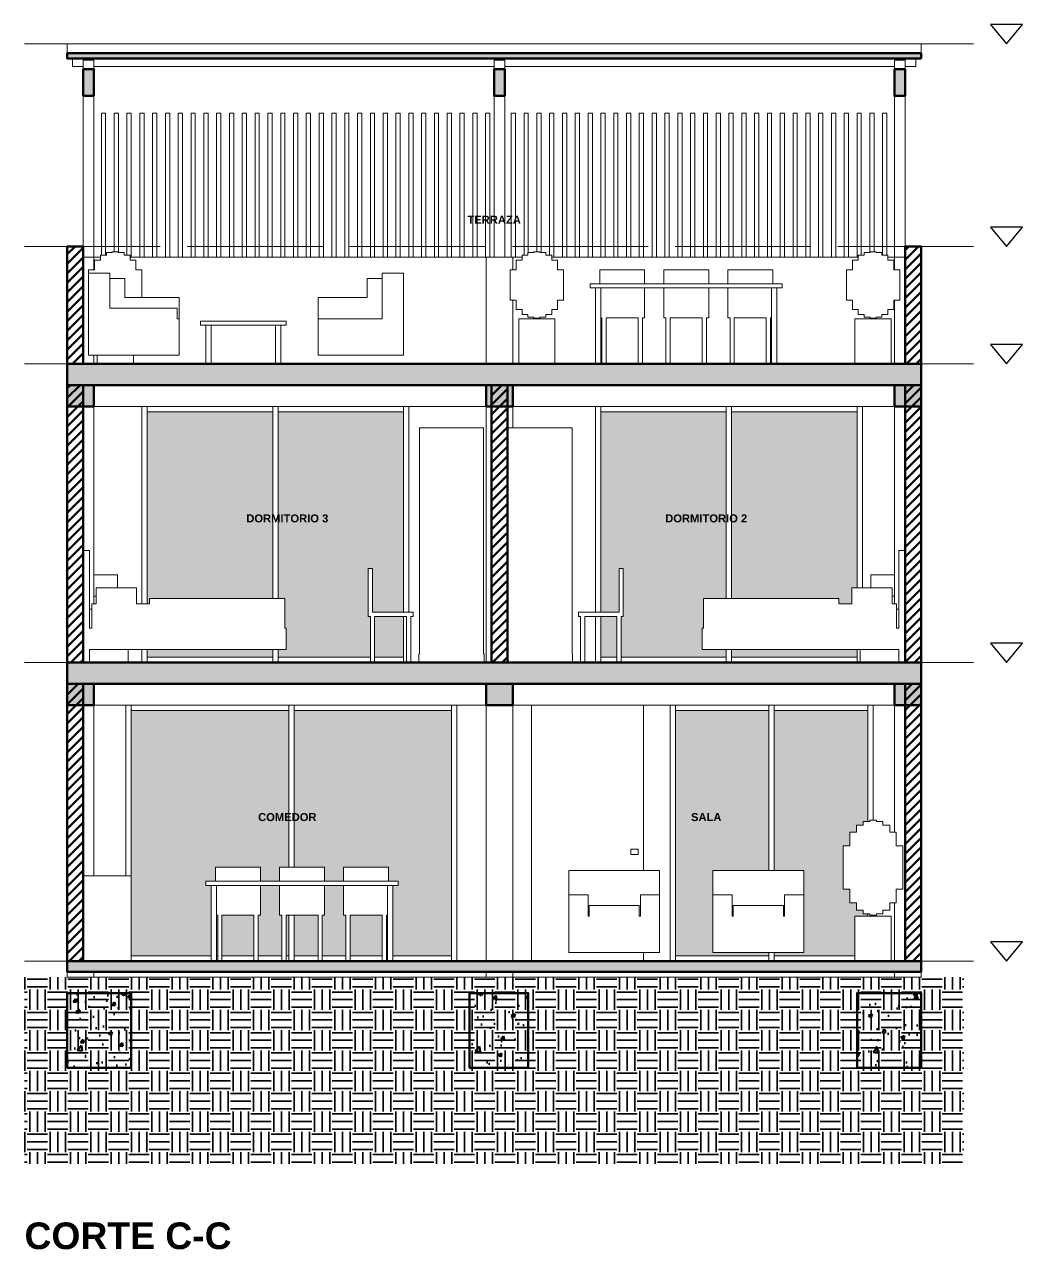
# Model space of a CAD drawing. Header units: metres. Extents: x -3.9 to 79.9, y -56.9 to 20.9.
# Drawn here: x 51.6 to 60.95, y -37.7 to -26.22 of the extents above; entities that cross this region are included whole.
import ezdxf
from ezdxf.enums import TextEntityAlignment as Align

# ---------------------------------------------------------------- set-up
doc = ezdxf.new("R2010")
doc.units = ezdxf.units.M
doc.linetypes.add('DASHED', pattern=[1.524, 1.27, -0.254])
for name, color, linetype, lineweight in [('A-CORTE', 7, 'CONTINUOUS', 50), ('A-PROYECCION', 9, 'DASHED', 15), ('A-SIMBOLO', 6, 'CONTINUOUS', 25), ('A-TERRENO', 32, 'CONTINUOUS', 35), ('A-TEXTO', 7, 'CONTINUOUS', 20), ('A-VISTA', 8, 'CONTINUOUS', 20)]:
    doc.layers.add(name, color=color, linetype=linetype, lineweight=lineweight)
doc.styles.add('PLANO-B', font='arialbd.ttf')

msp = doc.modelspace()

# ---------------------------------------------------------------- hatches: boundary and pattern name
at = {"layer": 'A-CORTE', "true_color": 0x2b3036}
h = msp.add_hatch(color=7, dxfattribs=at)
h.dxf.hatch_style = 1
h.paths.add_polyline_path([(60, -26.54), (60, -26.49), (52, -26.49), (52, -26.54)])
at = {"layer": 'A-CORTE', "true_color": 0x24435c}
h = msp.add_hatch(color=7, dxfattribs=at)
h.dxf.hatch_style = 1
h.paths.add_polyline_path([(52.25, -26.89), (52.25, -26.64), (52.15, -26.64), (52.15, -26.89)])
h = msp.add_hatch(color=7, dxfattribs=at)
h.dxf.hatch_style = 1
h.paths.add_polyline_path([(56.1, -26.89), (56.1, -26.64), (56, -26.64), (56, -26.89)])
h = msp.add_hatch(color=7, dxfattribs=at)
h.dxf.hatch_style = 1
h.paths.add_polyline_path([(59.85, -26.89), (59.85, -26.64), (59.75, -26.64), (59.75, -26.89)])
at = {"layer": 'A-CORTE'}
h = msp.add_hatch(dxfattribs=at)
h.set_pattern_fill('ANSI31', color=8, scale=0.02)
h.paths.add_polyline_path([(52.15, -29.4), (52.15, -28.3), (52, -28.3), (52, -29.4)])
h = msp.add_hatch(dxfattribs=at)
h.set_pattern_fill('ANSI31', color=8, scale=0.02)
h.paths.add_polyline_path([(60, -29.4), (60, -28.3), (59.85, -28.3), (59.85, -29.4)])
at = {"layer": 'A-CORTE', "true_color": 0x5a5a5a}
h = msp.add_hatch(color=7, dxfattribs=at)
h.dxf.hatch_style = 1
h.paths.add_polyline_path([(60, -29.6), (60, -29.4), (52, -29.4), (52, -29.6)])
at = {"layer": 'A-CORTE'}
h = msp.add_hatch(dxfattribs=at)
h.set_pattern_fill('ANSI31', color=8, scale=0.02)
h.paths.add_polyline_path([(52.15, -32.2), (52.15, -29.6), (52, -29.6), (52, -32.2)])
at = {"layer": 'A-CORTE', "true_color": 0x5a5a5a}
h = msp.add_hatch(color=7, dxfattribs=at)
h.dxf.hatch_style = 1
h.paths.add_polyline_path([(52.25, -29.8), (52.25, -29.6), (52, -29.6), (52, -29.8)])
h = msp.add_hatch(color=7, dxfattribs=at)
h.dxf.hatch_style = 1
h.paths.add_polyline_path([(56.175, -29.8), (56.175, -29.6), (55.925, -29.6), (55.925, -29.8)])
at = {"layer": 'A-CORTE'}
h = msp.add_hatch(dxfattribs=at)
h.set_pattern_fill('ANSI31', color=8, scale=0.02)
h.paths.add_polyline_path([(56.125, -32.2), (56.125, -29.6), (55.975, -29.6), (55.975, -32.2)])
at = {"layer": 'A-CORTE', "true_color": 0x5a5a5a}
h = msp.add_hatch(color=7, dxfattribs=at)
h.dxf.hatch_style = 1
h.paths.add_polyline_path([(60, -29.8), (60, -29.6), (59.75, -29.6), (59.75, -29.8)])
at = {"layer": 'A-CORTE'}
h = msp.add_hatch(dxfattribs=at)
h.set_pattern_fill('ANSI31', color=8, scale=0.02)
h.paths.add_polyline_path([(60, -32.2), (60, -29.6), (59.85, -29.6), (59.85, -32.2)])
at = {"layer": 'A-CORTE', "true_color": 0x5a5a5a}
h = msp.add_hatch(color=7, dxfattribs=at)
h.dxf.hatch_style = 1
h.paths.add_polyline_path([(60, -32.4), (60, -32.2), (52, -32.2), (52, -32.4)])
at = {"layer": 'A-CORTE'}
h = msp.add_hatch(dxfattribs=at)
h.set_pattern_fill('ANSI31', color=8, scale=0.02)
h.paths.add_polyline_path([(52.15, -35), (52.15, -32.4), (52, -32.4), (52, -35)])
at = {"layer": 'A-CORTE', "true_color": 0x5a5a5a}
h = msp.add_hatch(color=7, dxfattribs=at)
h.dxf.hatch_style = 1
h.paths.add_polyline_path([(52.25, -32.6), (52.25, -32.4), (52, -32.4), (52, -32.6)])
h = msp.add_hatch(color=7, dxfattribs=at)
h.dxf.hatch_style = 1
h.paths.add_polyline_path([(56.175, -32.6), (56.175, -32.4), (55.925, -32.4), (55.925, -32.6)])
h = msp.add_hatch(color=7, dxfattribs=at)
h.dxf.hatch_style = 1
h.paths.add_polyline_path([(60, -32.6), (60, -32.4), (59.75, -32.4), (59.75, -32.6)])
at = {"layer": 'A-CORTE'}
h = msp.add_hatch(dxfattribs=at)
h.set_pattern_fill('ANSI31', color=8, scale=0.02)
h.paths.add_polyline_path([(60, -35), (60, -32.4), (59.85, -32.4), (59.85, -35)])
at = {"layer": 'A-CORTE', "true_color": 0x5a5a5a}
h = msp.add_hatch(color=7, dxfattribs=at)
h.dxf.hatch_style = 1
h.paths.add_polyline_path([(60, -35.1), (60, -35), (52, -35), (52, -35.1)])
at = {"layer": 'A-CORTE'}
h = msp.add_hatch(dxfattribs=at)
h.set_pattern_fill('AR-CONC', color=8, scale=0.002)
h.paths.add_polyline_path([(52.6, -36), (52.6, -35.3), (52, -35.3), (52, -36)])
h = msp.add_hatch(dxfattribs=at)
h.set_pattern_fill('AR-CONC', color=8, scale=0.002)
h.paths.add_polyline_path([(56.32, -36), (56.32, -35.3), (55.77, -35.3), (55.77, -36)])
h = msp.add_hatch(dxfattribs=at)
h.set_pattern_fill('AR-CONC', color=8, scale=0.002)
h.paths.add_polyline_path([(60, -36), (60, -35.3), (59.4, -35.3), (59.4, -36)])
at = {"layer": 'A-TERRENO'}
h = msp.add_hatch(dxfattribs=at)
h.set_pattern_fill('EARTH', color=32, scale=0.03)
h.paths.add_polyline_path([(60.4, -36.9), (60.4, -35.15), (51.6, -35.15), (51.6, -36.9)])
at = {"layer": 'A-VISTA', "true_color": 0xeef6f9}
h = msp.add_hatch(color=7, dxfattribs=at)
h.dxf.hatch_style = 1
h.paths.add_polyline_path([(52.77, -31.65), (52.75, -31.65), (52.75, -29.85), (53.925, -29.85), (53.925, -31.6), (52.77, -31.6)])
h = msp.add_hatch(color=7, dxfattribs=at)
h.dxf.hatch_style = 1
h.paths.add_polyline_path([(54.05, -32.08), (54.05, -31.88), (54.04, -31.88), (54.04, -31.65), (54.04, -31.62), (54.04, -31.6), (53.975, -31.6), (53.975, -29.85), (55.15, -29.85), (55.15, -31.73), (54.86, -31.73), (54.86, -31.32), (54.82, -31.32), (54.82, -31.73), (54.82, -31.77), (54.84, -31.77), (54.84, -32.15), (53.975, -32.15), (53.975, -32.08)])
h = msp.add_hatch(color=7, dxfattribs=at)
h.dxf.hatch_style = 1
h.paths.add_polyline_path([(58.175, -32.15), (57.19, -32.15), (57.19, -31.77), (57.21, -31.77), (57.21, -31.73), (57.21, -31.32), (57.17, -31.32), (57.17, -31.73), (57, -31.73), (57, -29.85), (58.175, -29.85), (58.175, -31.6), (57.96, -31.6), (57.96, -31.62), (57.96, -31.65), (57.96, -31.88), (57.95, -31.88), (57.95, -32.08), (58.175, -32.08)])
h = msp.add_hatch(color=7, dxfattribs=at)
h.dxf.hatch_style = 1
h.paths.add_polyline_path([(58.225, -29.85), (59.4, -29.85), (59.4, -31.5), (59.35, -31.5), (59.35, -31.65), (59.23, -31.65), (59.23, -31.6), (58.225, -31.6)])
h = msp.add_hatch(color=7, dxfattribs=at)
h.dxf.hatch_style = 1
h.paths.add_polyline_path([(54.88, -31.77), (55.15, -31.77), (55.15, -32.15), (54.88, -32.15)])
h = msp.add_hatch(color=7, dxfattribs=at)
h.dxf.hatch_style = 1
h.paths.add_polyline_path([(57, -31.77), (57.15, -31.77), (57.15, -32.15), (57, -32.15)])
h = msp.add_hatch(color=7, dxfattribs=at)
h.dxf.hatch_style = 1
h.paths.add_polyline_path([(52.75, -32.15), (52.75, -32.08), (53.925, -32.08), (53.925, -32.15)])
h = msp.add_hatch(color=7, dxfattribs=at)
h.dxf.hatch_style = 1
h.paths.add_polyline_path([(59.4, -32.08), (59.4, -32.15), (58.225, -32.15), (58.225, -32.08)])
h = msp.add_hatch(color=7, dxfattribs=at)
h.dxf.hatch_style = 1
h.paths.add_polyline_path([(53.99, -34.12), (53.99, -34.25), (53.81, -34.25), (53.81, -34.12), (53.39, -34.12), (53.39, -34.25), (53.3, -34.25), (53.3, -34.29), (53.35, -34.29), (53.35, -34.95), (52.6, -34.95), (52.6, -34.94), (52.6, -34.2), (52.6, -32.65), (54.075, -32.65), (54.075, -34.12)])
h = msp.add_hatch(color=7, dxfattribs=at)
h.dxf.hatch_style = 1
h.paths.add_polyline_path([(55.6, -34.95), (55.05, -34.95), (55.05, -34.29), (55.1, -34.29), (55.1, -34.25), (55.01, -34.25), (55.01, -34.12), (54.59, -34.12), (54.59, -34.25), (54.41, -34.25), (54.41, -34.12), (54.125, -34.12), (54.125, -32.65), (55.6, -32.65)])
h = msp.add_hatch(color=7, dxfattribs=at)
h.dxf.hatch_style = 1
h.paths.add_polyline_path([(58.05, -34.38), (58.05, -34.58), (58.05, -34.92), (58.575, -34.92), (58.575, -34.95), (57.7, -34.95), (57.7, -32.65), (58.575, -32.65), (58.575, -34.15), (58.05, -34.15)])
h = msp.add_hatch(color=7, dxfattribs=at)
h.dxf.hatch_style = 1
h.paths.add_polyline_path([(59.38, -34.58), (59.38, -34.95), (58.625, -34.95), (58.625, -34.92), (58.9, -34.92), (58.9, -34.58), (58.9, -34.38), (58.9, -34.15), (58.625, -34.15), (58.625, -32.65), (59.5, -32.65), (59.5, -33.69), (59.457, -33.69), (59.457, -33.725), (59.394, -33.725), (59.394, -33.792), (59.332, -33.792), (59.332, -33.92), (59.27, -33.92), (59.27, -34.327), (59.332, -34.327), (59.332, -34.455), (59.394, -34.455), (59.394, -34.522), (59.457, -34.522), (59.457, -34.557), (59.5, -34.557), (59.5, -34.58), (59.465, -34.58), (59.422, -34.58)])
h = msp.add_hatch(color=7, dxfattribs=at)
h.dxf.hatch_style = 1
h.paths.add_polyline_path([(53.81, -34.29), (53.99, -34.29), (53.99, -34.53), (53.99, -34.57), (54.01, -34.57), (54.01, -34.95), (53.79, -34.95), (53.79, -34.57), (53.81, -34.57), (53.81, -34.53)])
h = msp.add_hatch(color=7, dxfattribs=at)
h.dxf.hatch_style = 1
h.paths.add_polyline_path([(54.41, -34.29), (54.59, -34.29), (54.59, -34.53), (54.59, -34.57), (54.61, -34.57), (54.61, -34.95), (54.39, -34.95), (54.39, -34.57), (54.41, -34.57), (54.41, -34.53)])
h = msp.add_hatch(color=7, dxfattribs=at)
h.dxf.hatch_style = 1
h.paths.add_polyline_path([(53.41, -34.57), (53.41, -34.95), (53.4, -34.95), (53.4, -34.57)])
h = msp.add_hatch(color=7, dxfattribs=at)
h.dxf.hatch_style = 1
h.paths.add_polyline_path([(53.45, -34.57), (53.75, -34.57), (53.75, -34.95), (53.45, -34.95)])
h = msp.add_hatch(color=7, dxfattribs=at)
h.dxf.hatch_style = 1
h.paths.add_polyline_path([(54.05, -34.95), (54.05, -34.57), (54.075, -34.57), (54.075, -34.95)])
h = msp.add_hatch(color=7, dxfattribs=at)
h.dxf.hatch_style = 1
h.paths.add_polyline_path([(54.125, -34.95), (54.125, -34.57), (54.35, -34.57), (54.35, -34.95)])
h = msp.add_hatch(color=7, dxfattribs=at)
h.dxf.hatch_style = 1
h.paths.add_polyline_path([(54.95, -34.57), (54.95, -34.95), (54.65, -34.95), (54.65, -34.57)])
h = msp.add_hatch(color=7, dxfattribs=at)
h.dxf.hatch_style = 1
h.paths.add_polyline_path([(55, -34.57), (55, -34.95), (54.99, -34.95), (54.99, -34.57)])

# ---------------------------------------------------------------- linework, layer by layer
at = {"layer": 'A-CORTE'}
for points in [[(60, -26.54), (60, -26.49), (52, -26.49), (52, -26.54)], [(52.25, -26.89), (52.25, -26.64), (52.15, -26.64), (52.15, -26.89)], [(56.1, -26.89), (56.1, -26.64), (56, -26.64), (56, -26.89)], [(59.85, -26.89), (59.85, -26.64), (59.75, -26.64), (59.75, -26.89)], [(52.15, -29.4), (52.15, -28.3), (52, -28.3), (52, -29.4)], [(60, -29.4), (60, -28.3), (59.85, -28.3), (59.85, -29.4)], [(60, -29.6), (60, -29.4), (52, -29.4), (52, -29.6)], [(52.15, -32.2), (52.15, -29.6), (52, -29.6), (52, -32.2)], [(52.25, -29.8), (52.25, -29.6), (52, -29.6), (52, -29.8)], [(56.175, -29.8), (56.175, -29.6), (55.925, -29.6), (55.925, -29.8)], [(56.125, -32.2), (56.125, -29.6), (55.975, -29.6), (55.975, -32.2)], [(60, -29.8), (60, -29.6), (59.75, -29.6), (59.75, -29.8)], [(60, -32.2), (60, -29.6), (59.85, -29.6), (59.85, -32.2)], [(60, -32.4), (60, -32.2), (52, -32.2), (52, -32.4)], [(52.15, -35), (52.15, -32.4), (52, -32.4), (52, -35)], [(52.25, -32.6), (52.25, -32.4), (52, -32.4), (52, -32.6)], [(56.175, -32.6), (56.175, -32.4), (55.925, -32.4), (55.925, -32.6)], [(60, -32.6), (60, -32.4), (59.75, -32.4), (59.75, -32.6)], [(60, -35), (60, -32.4), (59.85, -32.4), (59.85, -35)], [(60, -35.1), (60, -35), (52, -35), (52, -35.1)], [(52.6, -36), (52.6, -35.3), (52, -35.3), (52, -36)], [(56.32, -36), (56.32, -35.3), (55.77, -35.3), (55.77, -36)], [(60, -36), (60, -35.3), (59.4, -35.3), (59.4, -36)]]:
    msp.add_lwpolyline(points, close=True, dxfattribs=at)
at = {"layer": 'A-PROYECCION', "lineweight": 13}
for p, q in [((51.6, -26.4), (60.65, -26.4)), ((51.6, -28.3), (60.65, -28.3)), ((51.6, -29.4), (60.65, -29.4)), ((51.6, -32.2), (60.65, -32.2)), ((51.6, -35), (60.65, -35))]:
    msp.add_line(p, q, dxfattribs=at)
at = {"layer": 'A-SIMBOLO'}
for points in [[(60.8, -26.4), (60.95, -26.22), (60.65, -26.22)], [(60.8, -28.3), (60.95, -28.12), (60.65, -28.12)], [(60.8, -29.4), (60.95, -29.22), (60.65, -29.22)], [(60.8, -32.2), (60.95, -32.02), (60.65, -32.02)], [(60.8, -35), (60.95, -34.82), (60.65, -34.82)]]:
    msp.add_lwpolyline(points, close=True, dxfattribs=at)
at = {"layer": 'A-VISTA'}
for points in [[(52, -26.402), (60, -26.402), (60, -26.49), (52, -26.49)], [(59.95, -26.614), (59.85, -26.614), (59.85, -26.553), (59.75, -26.553), (59.75, -26.614), (56.1, -26.614), (56.1, -26.553), (56, -26.553), (56, -26.614), (52.25, -26.614), (52.25, -26.553), (52.15, -26.553), (52.15, -26.614), (52.05, -26.614), (52.05, -26.54), (59.95, -26.54)], [(52.15, -26.553), (52.25, -26.553), (52.25, -26.64), (52.15, -26.64)], [(56, -26.553), (56.1, -26.553), (56.1, -26.64), (56, -26.64)], [(59.75, -26.553), (59.85, -26.553), (59.85, -26.64), (59.75, -26.64)], [(52.25, -28.4), (52.15, -28.4), (52.15, -28.3), (52.15, -26.89), (52.25, -26.89)], [(56.1, -28.4), (56, -28.4), (56, -26.89), (56.1, -26.89)], [(59.85, -28.4), (59.75, -28.4), (59.75, -26.89), (59.85, -26.89), (59.85, -28.3)], [(52.32, -27.05), (52.36, -27.05), (52.36, -28.382), (52.32, -28.382)], [(52.44, -27.05), (52.48, -27.05), (52.48, -28.358), (52.478, -28.358), (52.478, -28.35), (52.44, -28.35)], [(52.56, -27.05), (52.6, -27.05), (52.6, -28.4), (52.589, -28.4), (52.589, -28.382), (52.56, -28.382)], [(52.68, -27.05), (52.72, -27.05), (52.72, -28.4), (52.68, -28.4)], [(52.8, -27.05), (52.84, -27.05), (52.84, -28.4), (52.8, -28.4)], [(52.92, -27.05), (52.96, -27.05), (52.96, -28.4), (52.92, -28.4)], [(53.04, -27.05), (53.08, -27.05), (53.08, -28.4), (53.04, -28.4)], [(53.16, -27.05), (53.2, -27.05), (53.2, -28.4), (53.16, -28.4)], [(53.28, -27.05), (53.32, -27.05), (53.32, -28.4), (53.28, -28.4)], [(53.4, -27.05), (53.44, -27.05), (53.44, -28.4), (53.4, -28.4)], [(53.52, -27.05), (53.56, -27.05), (53.56, -28.4), (53.52, -28.4)], [(53.64, -27.05), (53.68, -27.05), (53.68, -28.4), (53.64, -28.4)], [(53.76, -27.05), (53.8, -27.05), (53.8, -28.4), (53.76, -28.4)], [(53.88, -27.05), (53.92, -27.05), (53.92, -28.4), (53.88, -28.4)], [(54, -27.05), (54.04, -27.05), (54.04, -28.4), (54, -28.4)], [(54.12, -27.05), (54.16, -27.05), (54.16, -28.4), (54.12, -28.4)], [(54.24, -27.05), (54.28, -27.05), (54.28, -28.4), (54.24, -28.4)], [(54.36, -27.05), (54.4, -27.05), (54.4, -28.4), (54.36, -28.4)], [(54.48, -27.05), (54.52, -27.05), (54.52, -28.4), (54.48, -28.4)], [(54.6, -27.05), (54.64, -27.05), (54.64, -28.4), (54.6, -28.4)], [(54.72, -27.05), (54.76, -27.05), (54.76, -28.4), (54.72, -28.4)], [(54.84, -27.05), (54.88, -27.05), (54.88, -28.4), (54.84, -28.4)], [(54.96, -27.05), (55, -27.05), (55, -28.4), (54.96, -28.4)], [(55.08, -27.05), (55.12, -27.05), (55.12, -28.4), (55.08, -28.4)], [(55.2, -27.05), (55.24, -27.05), (55.24, -28.4), (55.2, -28.4)], [(55.32, -27.05), (55.36, -27.05), (55.36, -28.4), (55.32, -28.4)], [(55.44, -27.05), (55.48, -27.05), (55.48, -28.4), (55.44, -28.4)], [(55.56, -27.05), (55.6, -27.05), (55.6, -28.4), (55.56, -28.4)], [(55.68, -27.05), (55.72, -27.05), (55.72, -28.4), (55.68, -28.4)], [(55.8, -27.05), (55.84, -27.05), (55.84, -28.4), (55.8, -28.4)], [(55.92, -27.05), (55.96, -27.05), (55.96, -28.4), (55.925, -28.4), (55.92, -28.4)], [(56.16, -27.05), (56.2, -27.05), (56.2, -28.4), (56.175, -28.4), (56.16, -28.4)], [(56.28, -27.05), (56.32, -27.05), (56.32, -28.358), (56.317, -28.358), (56.317, -28.382), (56.28, -28.382)], [(56.4, -27.05), (56.44, -27.05), (56.44, -28.358), (56.428, -28.358), (56.428, -28.35), (56.4, -28.35)], [(56.52, -27.05), (56.56, -27.05), (56.56, -28.4), (56.539, -28.4), (56.539, -28.382), (56.52, -28.382)], [(56.64, -27.05), (56.68, -27.05), (56.68, -28.4), (56.64, -28.4)], [(56.76, -27.05), (56.8, -27.05), (56.8, -28.4), (56.76, -28.4)], [(56.88, -27.05), (56.92, -27.05), (56.92, -28.4), (56.88, -28.4)], [(57, -27.05), (57.04, -27.05), (57.04, -28.4), (57, -28.4)], [(57.12, -27.05), (57.16, -27.05), (57.16, -28.4), (57.12, -28.4)], [(57.24, -27.05), (57.28, -27.05), (57.28, -28.4), (57.24, -28.4)], [(57.36, -27.05), (57.4, -27.05), (57.4, -28.4), (57.36, -28.4)], [(57.48, -27.05), (57.52, -27.05), (57.52, -28.4), (57.48, -28.4)], [(57.6, -27.05), (57.64, -27.05), (57.64, -28.4), (57.6, -28.4)], [(57.72, -27.05), (57.76, -27.05), (57.76, -28.4), (57.72, -28.4)], [(57.84, -27.05), (57.88, -27.05), (57.88, -28.4), (57.84, -28.4)], [(57.96, -27.05), (58, -27.05), (58, -28.4), (57.96, -28.4)], [(58.08, -27.05), (58.12, -27.05), (58.12, -28.4), (58.08, -28.4)], [(58.2, -27.05), (58.24, -27.05), (58.24, -28.4), (58.2, -28.4)], [(58.32, -27.05), (58.36, -27.05), (58.36, -28.4), (58.32, -28.4)], [(58.44, -27.05), (58.48, -27.05), (58.48, -28.4), (58.44, -28.4)], [(58.56, -27.05), (58.6, -27.05), (58.6, -28.4), (58.56, -28.4)], [(58.68, -27.05), (58.72, -27.05), (58.72, -28.4), (58.68, -28.4)], [(58.8, -27.05), (58.84, -27.05), (58.84, -28.4), (58.8, -28.4)], [(58.92, -27.05), (58.96, -27.05), (58.96, -28.4), (58.92, -28.4)], [(59.04, -27.05), (59.08, -27.05), (59.08, -28.4), (59.04, -28.4)], [(59.16, -27.05), (59.2, -27.05), (59.2, -28.4), (59.16, -28.4)], [(59.28, -27.05), (59.32, -27.05), (59.32, -28.4), (59.28, -28.4)], [(59.4, -27.05), (59.44, -27.05), (59.44, -28.382), (59.411, -28.382), (59.411, -28.4), (59.4, -28.4)], [(59.52, -27.05), (59.56, -27.05), (59.56, -28.35), (59.522, -28.35), (59.522, -28.358), (59.52, -28.358)], [(59.64, -27.05), (59.68, -27.05), (59.68, -28.382), (59.64, -28.382)], [(52.2, -28.519), (52.256, -28.519), (52.256, -28.429), (52.311, -28.429), (52.311, -28.382), (52.367, -28.382), (52.367, -28.358), (52.422, -28.358), (52.422, -28.35), (52.478, -28.35), (52.478, -28.358), (52.533, -28.358), (52.533, -28.382), (52.589, -28.382), (52.589, -28.429), (52.644, -28.429), (52.644, -28.519), (52.7, -28.519), (52.7, -28.78), (52.54, -28.78), (52.54, -28.6), (52.4, -28.6), (52.4, -28.55), (52.2, -28.55)], [(56.428, -28.964), (56.428, -28.972), (56.372, -28.972), (56.372, -28.964), (56.317, -28.964), (56.317, -28.94), (56.261, -28.94), (56.261, -28.893), (56.206, -28.893), (56.206, -28.803), (56.15, -28.803), (56.15, -28.519), (56.206, -28.519), (56.206, -28.429), (56.261, -28.429), (56.261, -28.382), (56.317, -28.382), (56.317, -28.358), (56.372, -28.358), (56.372, -28.35), (56.428, -28.35), (56.428, -28.358), (56.483, -28.358), (56.483, -28.382), (56.539, -28.382), (56.539, -28.429), (56.594, -28.429), (56.594, -28.519), (56.65, -28.519), (56.65, -28.803), (56.594, -28.803), (56.594, -28.893), (56.539, -28.893), (56.539, -28.94), (56.483, -28.94), (56.483, -28.964)], [(59.578, -28.964), (59.578, -28.972), (59.522, -28.972), (59.522, -28.964), (59.467, -28.964), (59.467, -28.94), (59.411, -28.94), (59.411, -28.893), (59.356, -28.893), (59.356, -28.803), (59.3, -28.803), (59.3, -28.519), (59.356, -28.519), (59.356, -28.429), (59.411, -28.429), (59.411, -28.382), (59.467, -28.382), (59.467, -28.358), (59.522, -28.358), (59.522, -28.35), (59.578, -28.35), (59.578, -28.358), (59.633, -28.358), (59.633, -28.382), (59.689, -28.382), (59.689, -28.429), (59.744, -28.429), (59.744, -28.519), (59.8, -28.519), (59.8, -28.803), (59.744, -28.803), (59.744, -28.893), (59.689, -28.893), (59.689, -28.94), (59.633, -28.94), (59.633, -28.964)], [(52.25, -29.4), (52.15, -29.4), (52.15, -28.4), (52.25, -28.4), (52.25, -28.519), (52.2, -28.519), (52.2, -28.55), (52.2, -28.78), (52.2, -28.803), (52.2, -28.98), (52.2, -29.32), (52.25, -29.32)], [(52.311, -28.4), (52.311, -28.429), (52.256, -28.429), (52.256, -28.519), (52.25, -28.519), (52.25, -28.4)], [(55.925, -28.4), (55.925, -29.4), (54, -29.4), (54, -29.04), (54.05, -29.04), (54.05, -29), (53.25, -29), (53.25, -29.04), (53.3, -29.04), (53.3, -29.4), (52.62, -29.4), (52.62, -29.32), (53.05, -29.32), (53.05, -28.98), (53.05, -28.78), (52.7, -28.78), (52.7, -28.519), (52.644, -28.519), (52.644, -28.429), (52.589, -28.429), (52.589, -28.4)], [(56.175, -29.4), (55.925, -29.4), (55.925, -28.4), (56.175, -28.4), (56.175, -28.519), (56.15, -28.519), (56.15, -28.803), (56.175, -28.803)], [(59.411, -28.4), (59.411, -28.429), (59.356, -28.429), (59.356, -28.519), (59.3, -28.519), (59.3, -28.803), (59.356, -28.803), (59.356, -28.893), (59.411, -28.893), (59.411, -28.94), (59.467, -28.94), (59.467, -28.964), (59.522, -28.964), (59.522, -28.972), (59.578, -28.972), (59.578, -28.964), (59.633, -28.964), (59.633, -28.94), (59.689, -28.94), (59.689, -28.893), (59.744, -28.893), (59.744, -28.803), (59.75, -28.803), (59.75, -29.4), (59.72, -29.4), (59.72, -28.98), (59.678, -28.98), (59.635, -28.98), (59.593, -28.98), (59.55, -28.98), (59.508, -28.98), (59.465, -28.98), (59.422, -28.98), (59.38, -28.98), (59.38, -29.4), (58.65, -29.4), (58.65, -28.69), (58.7, -28.69), (58.7, -28.65), (58.61, -28.65), (58.61, -28.52), (58.19, -28.52), (58.19, -28.65), (58.01, -28.65), (58.01, -28.52), (57.59, -28.52), (57.59, -28.65), (57.41, -28.65), (57.41, -28.52), (56.99, -28.52), (56.99, -28.65), (56.9, -28.65), (56.9, -28.69), (56.95, -28.69), (56.95, -29.4), (56.57, -29.4), (56.57, -28.98), (56.528, -28.98), (56.485, -28.98), (56.443, -28.98), (56.4, -28.98), (56.358, -28.98), (56.315, -28.98), (56.273, -28.98), (56.23, -28.98), (56.23, -29.4), (56.175, -29.4), (56.175, -28.803), (56.206, -28.803), (56.206, -28.893), (56.261, -28.893), (56.261, -28.94), (56.317, -28.94), (56.317, -28.964), (56.372, -28.964), (56.372, -28.972), (56.428, -28.972), (56.428, -28.964), (56.483, -28.964), (56.483, -28.94), (56.539, -28.94), (56.539, -28.893), (56.594, -28.893), (56.594, -28.803), (56.65, -28.803), (56.65, -28.519), (56.594, -28.519), (56.594, -28.429), (56.539, -28.429), (56.539, -28.4)], [(56.261, -28.4), (56.261, -28.429), (56.206, -28.429), (56.206, -28.519), (56.175, -28.519), (56.175, -28.4)], [(59.75, -28.4), (59.75, -28.519), (59.744, -28.519), (59.744, -28.429), (59.689, -28.429), (59.689, -28.4)], [(59.75, -28.4), (59.85, -28.4), (59.85, -29.4), (59.75, -29.4), (59.75, -28.803), (59.8, -28.803), (59.8, -28.519), (59.75, -28.519)], [(53.05, -29.32), (52.2, -29.32), (52.2, -28.98), (52.2, -28.55), (52.4, -28.55), (52.4, -28.88), (53.03, -28.88), (53.03, -28.98), (53.05, -28.98)], [(55.15, -29.32), (54.35, -29.32), (54.35, -28.98), (54.95, -28.98), (54.95, -28.55), (55.15, -28.55), (55.15, -28.98)], [(55.15, -28.55), (54.95, -28.55), (54.95, -28.6), (54.81, -28.6), (54.81, -28.78), (54.35, -28.78), (54.35, -28.98), (54.35, -29.32), (55.15, -29.32), (55.15, -28.98), (55.15, -28.78)], [(56.99, -28.52), (57.41, -28.52), (57.41, -28.65), (56.99, -28.65)], [(57.59, -28.52), (58.01, -28.52), (58.01, -28.65), (57.59, -28.65)], [(58.19, -28.52), (58.61, -28.52), (58.61, -28.65), (58.19, -28.65)], [(52.54, -28.6), (52.54, -28.78), (53.05, -28.78), (53.05, -28.98), (53.03, -28.98), (53.03, -28.88), (52.4, -28.88), (52.4, -28.6)], [(54.81, -28.78), (54.81, -28.6), (54.95, -28.6), (54.95, -28.98), (54.35, -28.98), (54.35, -28.78)], [(58.7, -28.69), (58.7, -28.65), (56.9, -28.65), (56.9, -28.69)], [(57, -29.4), (56.95, -29.4), (56.95, -28.69), (57, -28.69)], [(57.05, -28.97), (57.05, -29.4), (57.01, -29.4), (57.01, -28.97), (57, -28.97), (57, -28.69), (57.41, -28.69), (57.41, -28.93), (57.41, -28.97), (57.39, -28.97), (57.39, -29.4), (57.35, -29.4), (57.35, -28.97)], [(57.39, -29.4), (57.39, -28.97), (57.41, -28.97), (57.41, -28.93), (57.41, -28.69), (57.59, -28.69), (57.59, -28.93), (57.59, -28.97), (57.61, -28.97), (57.61, -29.4)], [(57.65, -28.97), (57.65, -29.4), (57.61, -29.4), (57.61, -28.97), (57.59, -28.97), (57.59, -28.93), (57.59, -28.69), (58.01, -28.69), (58.01, -28.93), (58.01, -28.97), (57.99, -28.97), (57.99, -29.4), (57.95, -29.4), (57.95, -28.97)], [(57.99, -29.4), (57.99, -28.97), (58.01, -28.97), (58.01, -28.93), (58.01, -28.69), (58.19, -28.69), (58.19, -28.93), (58.19, -28.97), (58.21, -28.97), (58.21, -29.4)], [(58.25, -28.97), (58.25, -29.4), (58.21, -29.4), (58.21, -28.97), (58.19, -28.97), (58.19, -28.93), (58.19, -28.69), (58.6, -28.69), (58.6, -28.97), (58.59, -28.97), (58.59, -29.4), (58.55, -29.4), (58.55, -28.97)], [(58.65, -29.4), (58.6, -29.4), (58.6, -28.69), (58.65, -28.69)], [(54.05, -29.04), (54.05, -29), (53.25, -29), (53.25, -29.04)], [(53.35, -29.4), (53.3, -29.4), (53.3, -29.04), (53.35, -29.04)], [(53.35, -29.4), (53.35, -29.04), (53.95, -29.04), (53.95, -29.4)], [(54, -29.4), (53.95, -29.4), (53.95, -29.04), (54, -29.04)], [(56.443, -28.98), (56.485, -28.98), (56.528, -28.98), (56.57, -28.98), (56.57, -29.4), (56.528, -29.4), (56.485, -29.4), (56.443, -29.4), (56.4, -29.4), (56.358, -29.4), (56.315, -29.4), (56.273, -29.4), (56.23, -29.4), (56.23, -28.98), (56.273, -28.98), (56.315, -28.98), (56.358, -28.98), (56.4, -28.98)], [(57, -29.4), (57, -28.97), (57.01, -28.97), (57.01, -29.4)], [(57.05, -29.4), (57.05, -28.97), (57.35, -28.97), (57.35, -29.4)], [(57.65, -29.4), (57.65, -28.97), (57.95, -28.97), (57.95, -29.4)], [(58.25, -29.4), (58.25, -28.97), (58.55, -28.97), (58.55, -29.4)], [(58.59, -29.4), (58.59, -28.97), (58.6, -28.97), (58.6, -29.4)], [(59.593, -28.98), (59.635, -28.98), (59.678, -28.98), (59.72, -28.98), (59.72, -29.4), (59.678, -29.4), (59.635, -29.4), (59.593, -29.4), (59.55, -29.4), (59.508, -29.4), (59.465, -29.4), (59.422, -29.4), (59.38, -29.4), (59.38, -28.98), (59.422, -28.98), (59.465, -28.98), (59.508, -28.98), (59.55, -28.98)], [(52.25, -29.4), (52.25, -29.32), (52.28, -29.32), (52.28, -29.4)], [(52.62, -29.4), (52.578, -29.4), (52.535, -29.4), (52.492, -29.4), (52.45, -29.4), (52.407, -29.4), (52.365, -29.4), (52.322, -29.4), (52.28, -29.4), (52.28, -29.32), (52.62, -29.32)], [(55.925, -29.6), (55.925, -29.8), (52.25, -29.8), (52.25, -29.6)], [(59.75, -29.6), (59.75, -29.8), (56.175, -29.8), (56.175, -29.6)], [(52.25, -31.65), (52.23, -31.65), (52.23, -31.7), (52.21, -31.7), (52.21, -31.15), (52.15, -31.15), (52.15, -29.8), (52.25, -29.8), (52.25, -31.38), (52.25, -31.58)], [(52.7, -31.65), (52.65, -31.65), (52.65, -31.5), (52.47, -31.5), (52.47, -31.38), (52.433, -31.38), (52.397, -31.38), (52.36, -31.38), (52.323, -31.38), (52.287, -31.38), (52.25, -31.38), (52.25, -29.8), (52.7, -29.8)], [(52.75, -31.65), (52.7, -31.65), (52.7, -29.8), (52.75, -29.8)], [(53.925, -29.8), (53.925, -29.85), (52.75, -29.85), (52.75, -29.8)], [(52.77, -31.65), (52.75, -31.65), (52.75, -29.85), (53.925, -29.85), (53.925, -31.6), (52.77, -31.6)], [(53.975, -31.6), (53.925, -31.6), (53.925, -29.8), (53.975, -29.8)], [(55.15, -29.8), (55.15, -29.85), (53.975, -29.85), (53.975, -29.8)], [(54.05, -32.08), (54.05, -31.88), (54.04, -31.88), (54.04, -31.65), (54.04, -31.62), (54.04, -31.6), (53.975, -31.6), (53.975, -29.85), (55.15, -29.85), (55.15, -31.73), (54.86, -31.73), (54.86, -31.32), (54.82, -31.32), (54.82, -31.73), (54.82, -31.77), (54.84, -31.77), (54.84, -32.15), (53.975, -32.15), (53.975, -32.08)], [(55.2, -31.73), (55.15, -31.73), (55.15, -29.8), (55.2, -29.8)], [(55.2, -29.8), (55.925, -29.8), (55.925, -32.2), (55.905, -32.2), (55.905, -32.12), (55.9, -32.12), (55.9, -30), (55.3, -30), (55.3, -32.12), (55.295, -32.12), (55.295, -32.2), (55.22, -32.2), (55.22, -31.77), (55.24, -31.77), (55.24, -31.73), (55.2, -31.73)], [(55.925, -29.8), (55.975, -29.8), (55.975, -32.2), (55.925, -32.2)], [(56.175, -30), (56.13, -30), (56.13, -32.12), (56.125, -32.12), (56.125, -29.8), (56.175, -29.8)], [(56.95, -31.73), (56.79, -31.73), (56.79, -31.77), (56.81, -31.77), (56.81, -32.2), (56.735, -32.2), (56.735, -32.12), (56.73, -32.12), (56.73, -30), (56.175, -30), (56.175, -29.8), (56.95, -29.8)], [(57, -31.73), (56.95, -31.73), (56.95, -29.8), (57, -29.8)], [(58.175, -29.8), (58.175, -29.85), (57, -29.85), (57, -29.8)], [(58.175, -32.15), (57.19, -32.15), (57.19, -31.77), (57.21, -31.77), (57.21, -31.73), (57.21, -31.32), (57.17, -31.32), (57.17, -31.73), (57, -31.73), (57, -29.85), (58.175, -29.85), (58.175, -31.6), (57.96, -31.6), (57.96, -31.62), (57.96, -31.65), (57.96, -31.88), (57.95, -31.88), (57.95, -32.08), (58.175, -32.08)], [(58.225, -31.6), (58.175, -31.6), (58.175, -29.8), (58.225, -29.8)], [(59.4, -29.8), (59.4, -29.85), (58.225, -29.85), (58.225, -29.8)], [(58.225, -29.85), (59.4, -29.85), (59.4, -31.5), (59.35, -31.5), (59.35, -31.65), (59.23, -31.65), (59.23, -31.6), (58.225, -31.6)], [(59.45, -31.5), (59.4, -31.5), (59.4, -29.8), (59.45, -29.8)], [(59.45, -29.8), (59.75, -29.8), (59.75, -31.38), (59.713, -31.38), (59.677, -31.38), (59.64, -31.38), (59.603, -31.38), (59.567, -31.38), (59.53, -31.38), (59.53, -31.5), (59.45, -31.5)], [(59.75, -29.8), (59.85, -29.8), (59.85, -31.15), (59.79, -31.15), (59.79, -31.7), (59.77, -31.7), (59.77, -31.65), (59.75, -31.65), (59.75, -31.58), (59.75, -31.38)], [(55.3, -30), (55.9, -30), (55.9, -32.12), (55.905, -32.12), (55.905, -32.2), (55.9, -32.2), (55.3, -32.2), (55.295, -32.2), (55.295, -32.12), (55.3, -32.12)], [(56.13, -30), (56.73, -30), (56.73, -32.12), (56.735, -32.12), (56.735, -32.2), (56.73, -32.2), (56.13, -32.2), (56.125, -32.2), (56.125, -32.12), (56.13, -32.12)], [(52.21, -31.88), (52.23, -31.88), (52.23, -31.65), (52.27, -31.65), (52.27, -31.5), (52.65, -31.5), (52.65, -31.65), (52.77, -31.65), (52.77, -31.6), (54.04, -31.6), (54.04, -31.62), (54.04, -31.65), (54.04, -31.88), (54.05, -31.88), (54.05, -32.08), (52.21, -32.08), (52.21, -32.2), (52.15, -32.2), (52.15, -31.15), (52.21, -31.15)], [(59.79, -32.08), (57.95, -32.08), (57.95, -31.88), (57.96, -31.88), (57.96, -31.65), (57.96, -31.62), (57.96, -31.6), (59.23, -31.6), (59.23, -31.65), (59.35, -31.65), (59.35, -31.5), (59.73, -31.5), (59.73, -31.65), (59.77, -31.65), (59.77, -31.88), (59.79, -31.88), (59.79, -31.15), (59.85, -31.15), (59.85, -32.2), (59.79, -32.2)], [(55.18, -31.77), (54.88, -31.77), (54.88, -32.2), (54.84, -32.2), (54.84, -31.77), (54.82, -31.77), (54.82, -31.73), (54.82, -31.32), (54.86, -31.32), (54.86, -31.73), (55.24, -31.73), (55.24, -31.77), (55.22, -31.77), (55.22, -32.2), (55.18, -32.2)], [(56.79, -31.77), (56.79, -31.73), (57.17, -31.73), (57.17, -31.32), (57.21, -31.32), (57.21, -31.73), (57.21, -31.77), (57.19, -31.77), (57.19, -32.2), (57.15, -32.2), (57.15, -31.77), (56.85, -31.77), (56.85, -32.2), (56.81, -32.2), (56.81, -31.77)], [(52.25, -31.58), (52.25, -31.38), (52.287, -31.38), (52.323, -31.38), (52.36, -31.38), (52.397, -31.38), (52.433, -31.38), (52.47, -31.38), (52.47, -31.5), (52.27, -31.5), (52.27, -31.58)], [(59.64, -31.38), (59.677, -31.38), (59.713, -31.38), (59.75, -31.38), (59.75, -31.58), (59.73, -31.58), (59.73, -31.5), (59.53, -31.5), (59.53, -31.38), (59.567, -31.38), (59.603, -31.38)], [(52.25, -31.65), (52.25, -31.58), (52.27, -31.58), (52.27, -31.65)], [(59.75, -31.58), (59.75, -31.65), (59.73, -31.65), (59.73, -31.58)], [(52.23, -31.7), (52.23, -31.88), (52.21, -31.88), (52.21, -31.7)], [(54.88, -31.77), (55.15, -31.77), (55.15, -32.15), (54.88, -32.15)], [(55.15, -31.77), (55.18, -31.77), (55.18, -32.2), (55.15, -32.2)], [(56.95, -32.2), (56.85, -32.2), (56.85, -31.77), (56.95, -31.77)], [(57, -32.2), (56.95, -32.2), (56.95, -31.77), (57, -31.77)], [(57, -31.77), (57.15, -31.77), (57.15, -32.15), (57, -32.15)], [(59.79, -31.7), (59.79, -31.88), (59.77, -31.88), (59.77, -31.7)], [(52.57, -32.2), (52.21, -32.2), (52.21, -32.08), (52.57, -32.08)], [(52.7, -32.2), (52.57, -32.2), (52.57, -32.08), (52.7, -32.08)], [(52.75, -32.2), (52.7, -32.2), (52.7, -32.08), (52.75, -32.08)], [(52.75, -32.15), (52.75, -32.08), (53.925, -32.08), (53.925, -32.15)], [(53.925, -32.15), (53.925, -32.2), (52.75, -32.2), (52.75, -32.15)], [(53.975, -32.2), (53.925, -32.2), (53.925, -32.08), (53.975, -32.08)], [(54.84, -32.15), (54.84, -32.2), (53.975, -32.2), (53.975, -32.15)], [(55.15, -32.15), (55.15, -32.2), (54.88, -32.2), (54.88, -32.15)], [(57.15, -32.15), (57.15, -32.2), (57, -32.2), (57, -32.15)], [(58.175, -32.15), (58.175, -32.2), (57.19, -32.2), (57.19, -32.15)], [(58.225, -32.2), (58.175, -32.2), (58.175, -32.08), (58.225, -32.08)], [(59.4, -32.08), (59.4, -32.15), (58.225, -32.15), (58.225, -32.08)], [(59.4, -32.15), (59.4, -32.2), (58.225, -32.2), (58.225, -32.15)], [(59.4, -32.08), (59.43, -32.08), (59.43, -32.2), (59.4, -32.2)], [(59.43, -32.2), (59.43, -32.08), (59.79, -32.08), (59.79, -32.2)], [(55.925, -32.4), (55.925, -32.6), (52.25, -32.6), (52.25, -32.4)], [(59.75, -32.4), (59.75, -32.6), (56.175, -32.6), (56.175, -32.4)], [(52.25, -34.2), (52.15, -34.2), (52.15, -32.6), (52.25, -32.6)], [(52.55, -34.2), (52.25, -34.2), (52.25, -32.6), (52.55, -32.6)], [(52.6, -34.2), (52.55, -34.2), (52.55, -32.6), (52.6, -32.6)], [(54.075, -32.6), (54.075, -32.65), (52.6, -32.65), (52.6, -32.6)], [(54.125, -34.12), (54.075, -34.12), (54.075, -32.6), (54.125, -32.6)], [(55.6, -32.6), (55.6, -32.65), (54.125, -32.65), (54.125, -32.6)], [(55.65, -35), (55.6, -35), (55.6, -32.6), (55.65, -32.6)], [(55.65, -32.6), (55.925, -32.6), (55.925, -35), (55.65, -35)], [(56.175, -35), (55.925, -35), (55.925, -32.6), (56.175, -32.6)], [(56.35, -35), (56.175, -35), (56.175, -32.6), (56.35, -32.6)], [(57.4, -35), (56.35, -35), (56.35, -32.6), (57.4, -32.6), (57.4, -34.15), (56.7, -34.15), (56.7, -34.38), (56.7, -34.58), (56.7, -34.92), (57.4, -34.92)], [(57.65, -35), (57.4, -35), (57.4, -34.92), (57.55, -34.92), (57.55, -34.58), (57.55, -34.38), (57.55, -34.15), (57.4, -34.15), (57.4, -32.6), (57.65, -32.6)], [(57.7, -35), (57.65, -35), (57.65, -32.6), (57.7, -32.6)], [(58.575, -32.6), (58.575, -32.65), (57.7, -32.65), (57.7, -32.6)], [(58.625, -34.15), (58.575, -34.15), (58.575, -32.6), (58.625, -32.6)], [(59.5, -32.6), (59.5, -32.65), (58.625, -32.65), (58.625, -32.6)], [(59.55, -33.678), (59.519, -33.678), (59.519, -33.69), (59.5, -33.69), (59.5, -32.6), (59.55, -32.6)], [(59.55, -32.6), (59.75, -32.6), (59.75, -33.792), (59.706, -33.792), (59.706, -33.725), (59.643, -33.725), (59.643, -33.69), (59.581, -33.69), (59.581, -33.678), (59.55, -33.678)], [(59.75, -32.6), (59.85, -32.6), (59.85, -35), (59.75, -35), (59.75, -34.455), (59.768, -34.455), (59.768, -34.327), (59.83, -34.327), (59.83, -33.92), (59.768, -33.92), (59.768, -33.792), (59.75, -33.792)], [(53.99, -34.12), (53.99, -34.25), (53.81, -34.25), (53.81, -34.12), (53.39, -34.12), (53.39, -34.25), (53.3, -34.25), (53.3, -34.29), (53.35, -34.29), (53.35, -34.95), (52.6, -34.95), (52.6, -34.94), (52.6, -34.2), (52.6, -32.65), (54.075, -32.65), (54.075, -34.12)], [(55.6, -34.95), (55.05, -34.95), (55.05, -34.29), (55.1, -34.29), (55.1, -34.25), (55.01, -34.25), (55.01, -34.12), (54.59, -34.12), (54.59, -34.25), (54.41, -34.25), (54.41, -34.12), (54.125, -34.12), (54.125, -32.65), (55.6, -32.65)], [(58.05, -34.38), (58.05, -34.58), (58.05, -34.92), (58.575, -34.92), (58.575, -34.95), (57.7, -34.95), (57.7, -32.65), (58.575, -32.65), (58.575, -34.15), (58.05, -34.15)], [(59.38, -34.58), (59.38, -34.95), (58.625, -34.95), (58.625, -34.92), (58.9, -34.92), (58.9, -34.58), (58.9, -34.38), (58.9, -34.15), (58.625, -34.15), (58.625, -32.65), (59.5, -32.65), (59.5, -33.69), (59.457, -33.69), (59.457, -33.725), (59.394, -33.725), (59.394, -33.792), (59.332, -33.792), (59.332, -33.92), (59.27, -33.92), (59.27, -34.327), (59.332, -34.327), (59.332, -34.455), (59.394, -34.455), (59.394, -34.522), (59.457, -34.522), (59.457, -34.557), (59.5, -34.557), (59.5, -34.58), (59.465, -34.58), (59.422, -34.58)], [(59.581, -34.557), (59.581, -34.569), (59.519, -34.569), (59.519, -34.557), (59.457, -34.557), (59.457, -34.522), (59.394, -34.522), (59.394, -34.455), (59.332, -34.455), (59.332, -34.327), (59.27, -34.327), (59.27, -33.92), (59.332, -33.92), (59.332, -33.792), (59.394, -33.792), (59.394, -33.725), (59.457, -33.725), (59.457, -33.69), (59.519, -33.69), (59.519, -33.678), (59.581, -33.678), (59.581, -33.69), (59.643, -33.69), (59.643, -33.725), (59.706, -33.725), (59.706, -33.792), (59.768, -33.792), (59.768, -33.92), (59.83, -33.92), (59.83, -34.327), (59.768, -34.327), (59.768, -34.455), (59.706, -34.455), (59.706, -34.522), (59.643, -34.522), (59.643, -34.557)], [(57.28, -34), (57.28, -33.95), (57.35, -33.95), (57.35, -34)], [(57.28, -34), (57.35, -34), (57.35, -33.95), (57.28, -33.95)], [(52.6, -35), (52.15, -35), (52.15, -34.94), (52.15, -34.2), (52.6, -34.2), (52.6, -34.94)], [(53.39, -34.12), (53.81, -34.12), (53.81, -34.25), (53.39, -34.25)], [(53.99, -34.12), (54.41, -34.12), (54.41, -34.25), (53.99, -34.25)], [(54.59, -34.12), (55.01, -34.12), (55.01, -34.25), (54.59, -34.25)], [(57.55, -34.15), (57.55, -34.38), (57.37, -34.38), (57.37, -34.58), (57.36, -34.58), (57.36, -34.48), (56.89, -34.48), (56.89, -34.58), (56.88, -34.58), (56.88, -34.38), (56.7, -34.38), (56.7, -34.15)], [(58.9, -34.15), (58.9, -34.38), (58.72, -34.38), (58.72, -34.58), (58.71, -34.58), (58.71, -34.48), (58.24, -34.48), (58.24, -34.58), (58.23, -34.58), (58.23, -34.38), (58.05, -34.38), (58.05, -34.15)], [(55.1, -34.29), (55.1, -34.25), (53.3, -34.25), (53.3, -34.29)], [(53.4, -35), (53.35, -35), (53.35, -34.29), (53.4, -34.29)], [(53.45, -34.57), (53.45, -35), (53.41, -35), (53.41, -34.57), (53.4, -34.57), (53.4, -34.29), (53.81, -34.29), (53.81, -34.53), (53.81, -34.57), (53.79, -34.57), (53.79, -35), (53.75, -35), (53.75, -34.57)], [(53.81, -34.29), (53.99, -34.29), (53.99, -34.53), (53.99, -34.57), (54.01, -34.57), (54.01, -34.95), (53.79, -34.95), (53.79, -34.57), (53.81, -34.57), (53.81, -34.53)], [(54.05, -34.57), (54.05, -35), (54.01, -35), (54.01, -34.57), (53.99, -34.57), (53.99, -34.53), (53.99, -34.29), (54.41, -34.29), (54.41, -34.53), (54.41, -34.57), (54.39, -34.57), (54.39, -35), (54.35, -35), (54.35, -34.57)], [(54.41, -34.29), (54.59, -34.29), (54.59, -34.53), (54.59, -34.57), (54.61, -34.57), (54.61, -34.95), (54.39, -34.95), (54.39, -34.57), (54.41, -34.57), (54.41, -34.53)], [(54.65, -34.57), (54.65, -35), (54.61, -35), (54.61, -34.57), (54.59, -34.57), (54.59, -34.53), (54.59, -34.29), (55, -34.29), (55, -34.57), (54.99, -34.57), (54.99, -35), (54.95, -35), (54.95, -34.57)], [(55.05, -35), (55, -35), (55, -34.29), (55.05, -34.29)], [(56.7, -34.92), (56.7, -34.58), (56.7, -34.38), (56.88, -34.38), (56.88, -34.58), (56.89, -34.58), (56.89, -34.48), (57.36, -34.48), (57.36, -34.58), (57.37, -34.58), (57.37, -34.38), (57.55, -34.38), (57.55, -34.58), (57.55, -34.92)], [(58.05, -34.92), (58.05, -34.58), (58.05, -34.38), (58.23, -34.38), (58.23, -34.58), (58.24, -34.58), (58.24, -34.48), (58.71, -34.48), (58.71, -34.58), (58.72, -34.58), (58.72, -34.38), (58.9, -34.38), (58.9, -34.58), (58.9, -34.92)], [(59.55, -34.58), (59.508, -34.58), (59.5, -34.58), (59.5, -34.557), (59.519, -34.557), (59.519, -34.569), (59.55, -34.569)], [(59.55, -34.569), (59.581, -34.569), (59.581, -34.557), (59.643, -34.557), (59.643, -34.522), (59.706, -34.522), (59.706, -34.455), (59.75, -34.455), (59.75, -35), (59.72, -35), (59.72, -34.58), (59.678, -34.58), (59.635, -34.58), (59.593, -34.58), (59.55, -34.58)], [(53.41, -34.57), (53.41, -34.95), (53.4, -34.95), (53.4, -34.57)], [(53.45, -34.57), (53.75, -34.57), (53.75, -34.95), (53.45, -34.95)], [(54.05, -34.95), (54.05, -34.57), (54.075, -34.57), (54.075, -34.95)], [(54.125, -35), (54.075, -35), (54.075, -34.57), (54.125, -34.57)], [(54.125, -34.95), (54.125, -34.57), (54.35, -34.57), (54.35, -34.95)], [(54.95, -34.57), (54.95, -34.95), (54.65, -34.95), (54.65, -34.57)], [(55, -34.57), (55, -34.95), (54.99, -34.95), (54.99, -34.57)], [(59.593, -34.58), (59.635, -34.58), (59.678, -34.58), (59.72, -34.58), (59.72, -35), (59.678, -35), (59.635, -35), (59.593, -35), (59.55, -35), (59.508, -35), (59.465, -35), (59.422, -35), (59.38, -35), (59.38, -34.58), (59.422, -34.58), (59.465, -34.58), (59.508, -34.58), (59.55, -34.58)], [(53.35, -34.95), (53.35, -35), (52.6, -35), (52.6, -34.95)], [(53.41, -34.95), (53.41, -35), (53.4, -35), (53.4, -34.95)], [(53.75, -34.95), (53.75, -35), (53.45, -35), (53.45, -34.95)], [(54.01, -34.95), (54.01, -35), (53.79, -35), (53.79, -34.95)], [(54.075, -34.95), (54.075, -35), (54.05, -35), (54.05, -34.95)], [(54.35, -34.95), (54.35, -35), (54.125, -35), (54.125, -34.95)], [(54.61, -34.95), (54.61, -35), (54.39, -35), (54.39, -34.95)], [(54.95, -34.95), (54.95, -35), (54.65, -35), (54.65, -34.95)], [(55, -34.95), (55, -35), (54.99, -35), (54.99, -34.95)], [(55.6, -34.95), (55.6, -35), (55.05, -35), (55.05, -34.95)], [(58.575, -34.95), (58.575, -35), (57.7, -35), (57.7, -34.95)], [(58.625, -35), (58.575, -35), (58.575, -34.92), (58.625, -34.92)], [(59.38, -34.95), (59.38, -35), (58.625, -35), (58.625, -34.95)], [(52.25, -35.15), (52, -35.15), (52, -35.1), (52.25, -35.1)], [(52.25, -35.15), (52.25, -35.1), (55.925, -35.1), (55.925, -35.15)], [(56.175, -35.15), (55.925, -35.15), (55.925, -35.1), (56.175, -35.1)], [(56.175, -35.15), (56.175, -35.1), (59.75, -35.1), (59.75, -35.15)], [(60, -35.15), (59.75, -35.15), (59.75, -35.1), (60, -35.1)]]:
    msp.add_lwpolyline(points, close=True, dxfattribs=at)

# ---------------------------------------------------------------- texts
at = {"layer": 'A-TEXTO', "style": 'PLANO-B'}
for s, p in [('TERRAZA', (56, -28.05)), ('DORMITORIO 3', (54.062, -30.85)), ('DORMITORIO 2', (57.987, -30.85)), ('COMEDOR', (54.062, -33.65)), ('SALA', (57.987, -33.65))]:
    msp.add_text(s, height=0.075, dxfattribs=at).set_placement(p, align=Align.MIDDLE_CENTER)
msp.add_text('CORTE C-C', height=0.25, dxfattribs=at).set_placement((51.6, -37.7))

doc.saveas('drawing.dxf')
